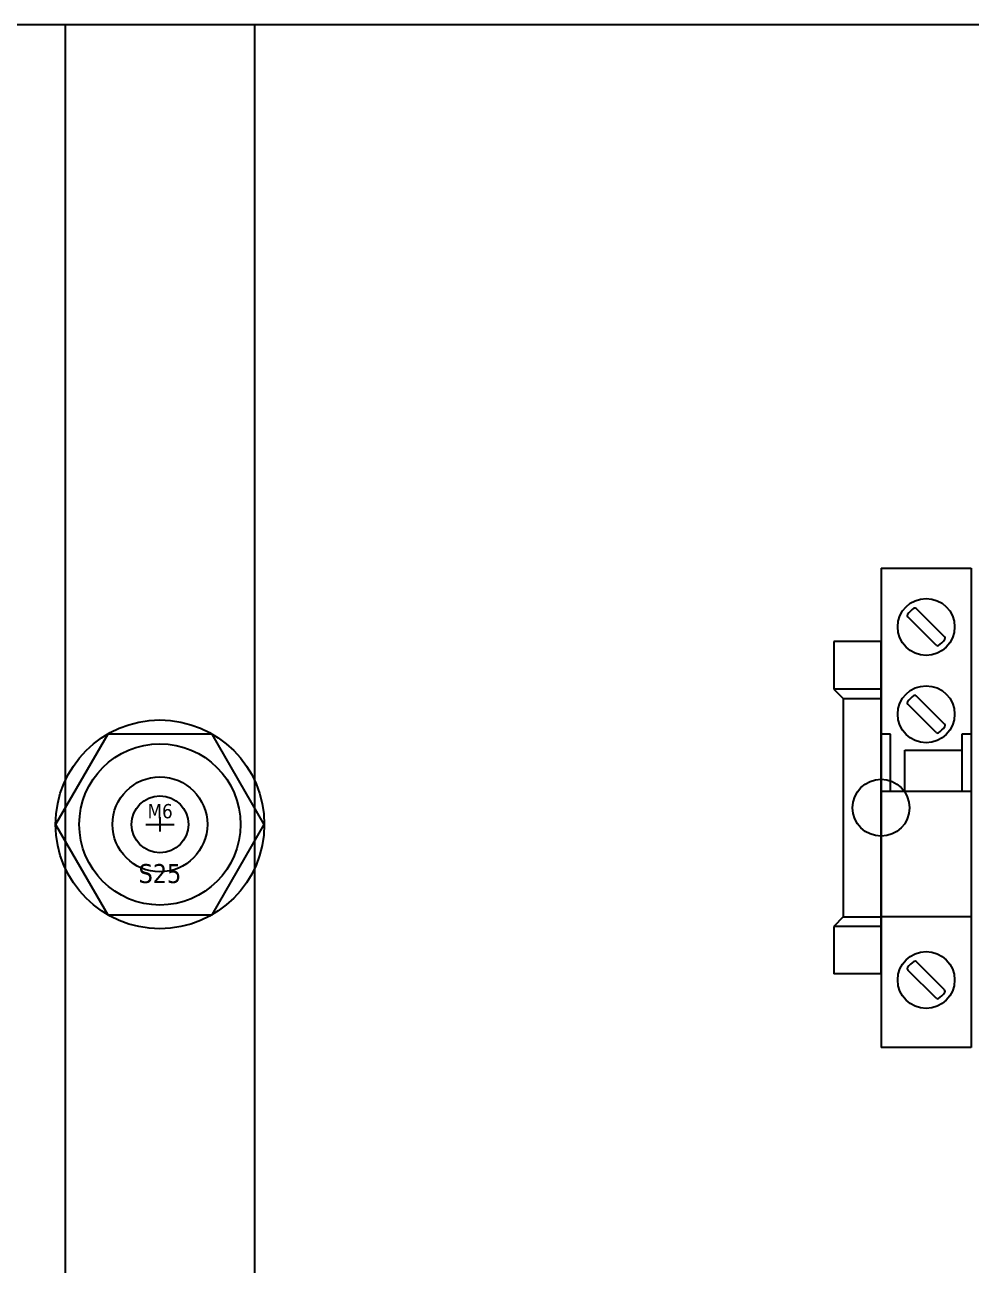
# Model space of a CAD drawing. Header units: millimetres. Extents: x 0 to 5806, y 0 to 4105.
# Drawn here: x 3487 to 3586.8, y 2708.3 to 2839 of the extents above; entities that cross this region are included whole.
import ezdxf

# ---------------------------------------------------------------- set-up
doc = ezdxf.new("R2010")
doc.units = ezdxf.units.MM
doc.layers.add('1', color=3, linetype='Continuous')

# ---------------------------------------------------------------- blocks, each defined once
blk = doc.blocks.new('*U10956')
at = {"layer": '1', "color": 7}
for p, q in [((-36.458, 67.2063), (-26.958, 67.2063)), ((-36.458, 67.2063), (-36.458, 16.7063)), ((-26.958, 67.2063), (-26.958, 16.7063)), ((-29.7738, 59.961), (-32.7533, 62.9406)), ((-30.6627, 59.0721), (-33.6423, 62.0516)), ((-36.458, 59.4563), (-41.458, 59.4563)), ((-41.458, 59.4563), (-41.458, 54.4563)), ((-36.458, 24.4563), (-36.458, 59.4563)), ((-36.458, 54.4563), (-41.458, 54.4563)), ((-41.458, 54.4563), (-40.458, 53.4563)), ((-29.7738, 50.761), (-32.7533, 53.7406)), ((-40.458, 53.4563), (-40.458, 30.4563)), ((-40.458, 53.4563), (-36.458, 53.4563)), ((-30.6627, 49.8721), (-33.6423, 52.8516)), ((-35.458, 49.7063), (-36.458, 49.7063)), ((-35.458, 43.7063), (-35.458, 49.7063)), ((-26.958, 49.7063), (-27.958, 49.7063)), ((-27.958, 49.7063), (-27.958, 43.7063)), ((-33.958, 43.7063), (-33.958, 48.0063)), ((-33.958, 48.0063), (-27.958, 48.0063)), ((-36.458, 43.7063), (-26.958, 43.7063)), ((-40.458, 30.4563), (-41.458, 29.4563)), ((-40.458, 30.4563), (-36.458, 30.4563)), ((-36.458, 30.5063), (-26.958, 30.5063)), ((-36.458, 29.4563), (-41.458, 29.4563)), ((-41.458, 29.4563), (-41.458, 24.4563)), ((-30.6627, 21.8721), (-33.6423, 24.8516)), ((-29.7738, 22.761), (-32.7533, 25.7406)), ((-36.458, 24.4563), (-41.458, 24.4563)), ((-26.958, 16.7063), (-36.458, 16.7063))]:
    blk.add_line(p, q, dxfattribs=at)
for centre in [(-31.708, 61.0063), (-31.708, 51.8063), (-31.708, 23.8063)]:
    blk.add_circle(centre, 3, dxfattribs=at)
for centre, radius, start, end in [((-31.708, 61.0063), 2.35, 123.500799, 146.499201), ((-32.8947, 62.7992), 0.2, 45, 123.500799), ((-33.5009, 62.193), 0.2, 146.499201, 225), ((-30.5213, 59.2135), 0.2, 225, 303.500799), ((-31.708, 61.0063), 2.35, 303.500799, 326.499201), ((-29.9152, 59.8196), 0.2, 326.499201, 45), ((-31.708, 51.8063), 2.35, 123.500799, 146.499201), ((-32.8947, 53.5992), 0.2, 45, 123.500799), ((-33.5009, 52.993), 0.2, 146.499201, 225), ((-30.5213, 50.0135), 0.2, 225, 303.500799), ((-31.708, 51.8063), 2.35, 303.500799, 326.499201), ((-29.9152, 50.6196), 0.2, 326.499201, 45), ((-33.5009, 24.993), 0.2, 146.499201, 225), ((-31.708, 23.8063), 2.35, 123.500799, 146.499201), ((-32.8947, 25.5992), 0.2, 45, 123.500799), ((-31.708, 23.8063), 2.35, 303.500799, 326.499201), ((-29.9152, 22.6196), 0.2, 326.499201, 45), ((-30.5213, 22.0135), 0.2, 225, 303.500799)]:
    blk.add_arc(centre, radius, start, end, dxfattribs=at)
blk = doc.blocks.new('*U10961')
at = {"color": 252}
for p, q in [((-1.5, 9.53), (1.5, 9.53)), ((0, 10.28), (0, 8.78))]:
    blk.add_line(p, q, dxfattribs=at)
at = {"color": 1}
blk.add_lwpolyline([(-5.5, 19.05), (-11, 9.53), (-5.5, 0), (5.5, 0), (11, 9.53), (5.5, 19.05)], close=True, dxfattribs=at)
for radius in [11, 8.5, 3]:
    blk.add_circle((0, 9.53), radius, dxfattribs=at)
at = {"color": 1, "width": 30.0978, "attachment_point": 5}
for s, insert, char_height in [('{\\fTahoma|b0|i0|c0|p34;M6}', (0.02, 10.91), 1.5), ('{\\fTahoma|b0|i0|c0|p34;S25}', (0, 4.33), 2)]:
    blk.add_mtext(s, dxfattribs=dict(at, insert=insert, char_height=char_height))

msp = doc.modelspace()

# ---------------------------------------------------------------- linework, layer by layer
at = {"color": 8}
msp.add_lwpolyline([(3085.76, 2673.99), (3776.76, 2673.99), (3776.76, 2838.99), (3085.76, 2838.99)], close=True, dxfattribs=at)
msp.add_lwpolyline([(3491.26, 2258.49), (3511.26, 2258.49), (3511.26, 2838.99), (3491.26, 2838.99)], close=True)
at = {"color": 2}
for centre, radius in [((3501.26, 2754.74), 5), ((3501.26, 2754.74), 5), ((3577.3, 2756.49), 3)]:
    msp.add_circle(centre, radius, dxfattribs=at)

# ---------------------------------------------------------------- block references
for name, p in [('*U10956', (3613.76, 2714.54)), ('*U10961', (3501.26, 2745.21))]:
    msp.add_blockref(name, p)

doc.saveas('drawing.dxf')
